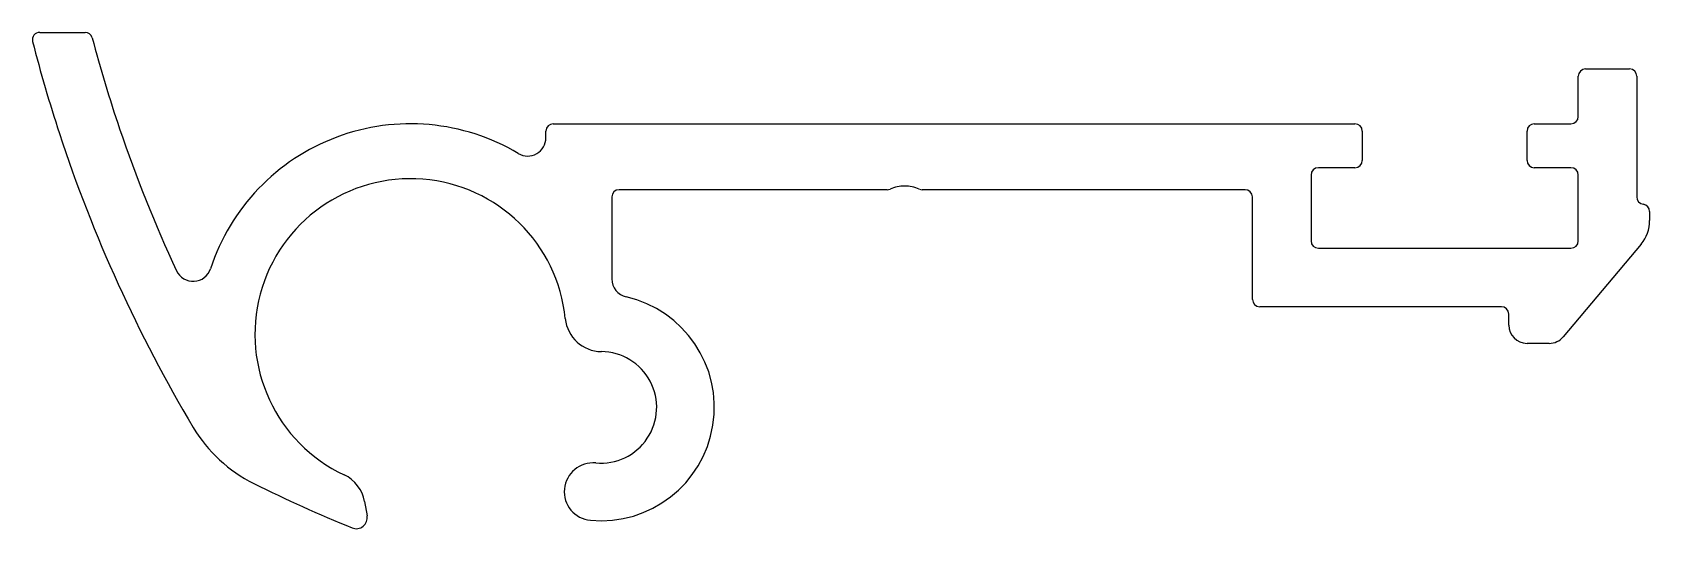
# Model space of a CAD drawing. Extents: x 529.7 to 573.9, y 770.1 to 783.7.
import ezdxf

# ---------------------------------------------------------------- set-up
doc = ezdxf.new("R2010")
doc.units = 0
doc.layers.get('0').update_dxf_attribs({"linetype": 'CONTINUOUS'})

msp = doc.modelspace()

# ---------------------------------------------------------------- linework, layer by layer
for p, q in [((529.883, 783.66), (531.123, 783.66)), ((571.913, 781.36), (571.913, 782.46)), ((572.113, 782.66), (573.313, 782.66)), ((573.513, 782.46), (573.513, 780.96)), ((543.913, 781.16), (553.513, 781.16)), ((553.513, 781.16), (565.813, 781.16)), ((570.713, 781.16), (571.713, 781.16)), ((543.713, 780.779), (543.713, 780.96)), ((566.013, 780.96), (566.013, 780.16)), ((570.513, 780.16), (570.513, 780.96)), ((573.513, 780.96), (573.513, 779.16)), ((565.813, 779.96), (564.813, 779.96)), ((571.713, 779.96), (570.713, 779.96)), ((553.034, 779.36), (545.713, 779.36)), ((562.813, 779.36), (553.993, 779.36)), ((564.613, 779.76), (564.613, 777.96)), ((571.913, 777.96), (571.913, 779.76)), ((545.513, 779.16), (545.513, 776.92)), ((563.013, 776.36), (563.013, 779.16)), ((573.863, 778.763), (573.863, 778.515)), ((564.813, 777.76), (571.713, 777.76)), ((573.629, 777.872), (571.503, 775.339)), ((569.813, 776.16), (563.213, 776.16)), ((570.013, 775.66), (570.013, 775.96)), ((571.12, 775.16), (570.513, 775.16)), ((538.76, 770.835), (538.828, 770.447))]:
    msp.add_line(p, q)
for centre, radius, start, end in [((529.883, 783.46), 0.2, 90, 194.3802), ((568.436, 793.345), 40, 194.3802, 198.1297), ((531.123, 783.46), 0.2, 14.8373, 90), ((568.436, 793.345), 38.4, 194.8373, 198.7139), ((572.113, 782.46), 0.2, 90, 180), ((573.313, 782.46), 0.2, 0, 90), ((540.013, 775.41), 5.75, 59.2029, 161.8656), ((543.913, 780.96), 0.2, 90, 180), ((565.813, 780.96), 0.2, 0, 90), ((570.713, 780.96), 0.2, 90, 180), ((571.713, 781.36), 0.2, 270, 0), ((568.436, 793.345), 40, 198.1297, 210.8), ((568.436, 793.345), 38.4, 198.7139, 204.9533), ((543.213, 780.779), 0.5, 239.2029, 0), ((564.813, 779.76), 0.2, 90, 180), ((565.813, 780.16), 0.2, 270, 0), ((570.713, 780.16), 0.2, 180, 270), ((571.713, 779.76), 0.2, 0, 90), ((540.013, 775.41), 4.25, 5.738, 244.7609), ((545.713, 779.16), 0.2, 90, 180), ((553.034, 779.56), 0.2, 270, 293.5564), ((553.513, 778.46), 1, 90, 113.5565), ((553.513, 778.46), 1, 66.4435, 90), ((553.993, 779.56), 0.2, 246.4435, 270), ((562.813, 779.16), 0.2, 0, 90), ((573.713, 779.16), 0.2, 180, 262.8192), ((573.663, 778.763), 0.2, 0, 82.8193), ((572.863, 778.515), 1, 320, 0), ((564.813, 777.96), 0.2, 180, 270), ((571.713, 777.96), 0.2, 270, 0), ((534.074, 777.355), 0.5, 204.9534, 341.8656), ((546.013, 776.92), 0.5, 180, 257.1604), ((545.213, 773.41), 3.1, 264.7275, 77.1604), ((563.213, 776.36), 0.2, 180, 270), ((545.237, 775.935), 1, 185.738, 269.4623), ((569.813, 775.96), 0.2, 0, 90), ((570.513, 775.66), 0.5, 180, 270), ((545.213, 773.41), 1.525, 264.7275, 89.4623), ((571.12, 775.66), 0.5, 270, 320), ((537.513, 774.911), 4, 210.8, 243.6122), ((545.001, 771.107), 0.787, 84.7275, 264.7275), ((537.775, 770.661), 1, 10, 64.7609), ((553.513, 807.16), 40, 243.6122, 247.8303), ((538.532, 770.395), 0.3, 247.8303, 10.0001)]:
    msp.add_arc(centre, radius, start, end)

doc.saveas('drawing.dxf')
